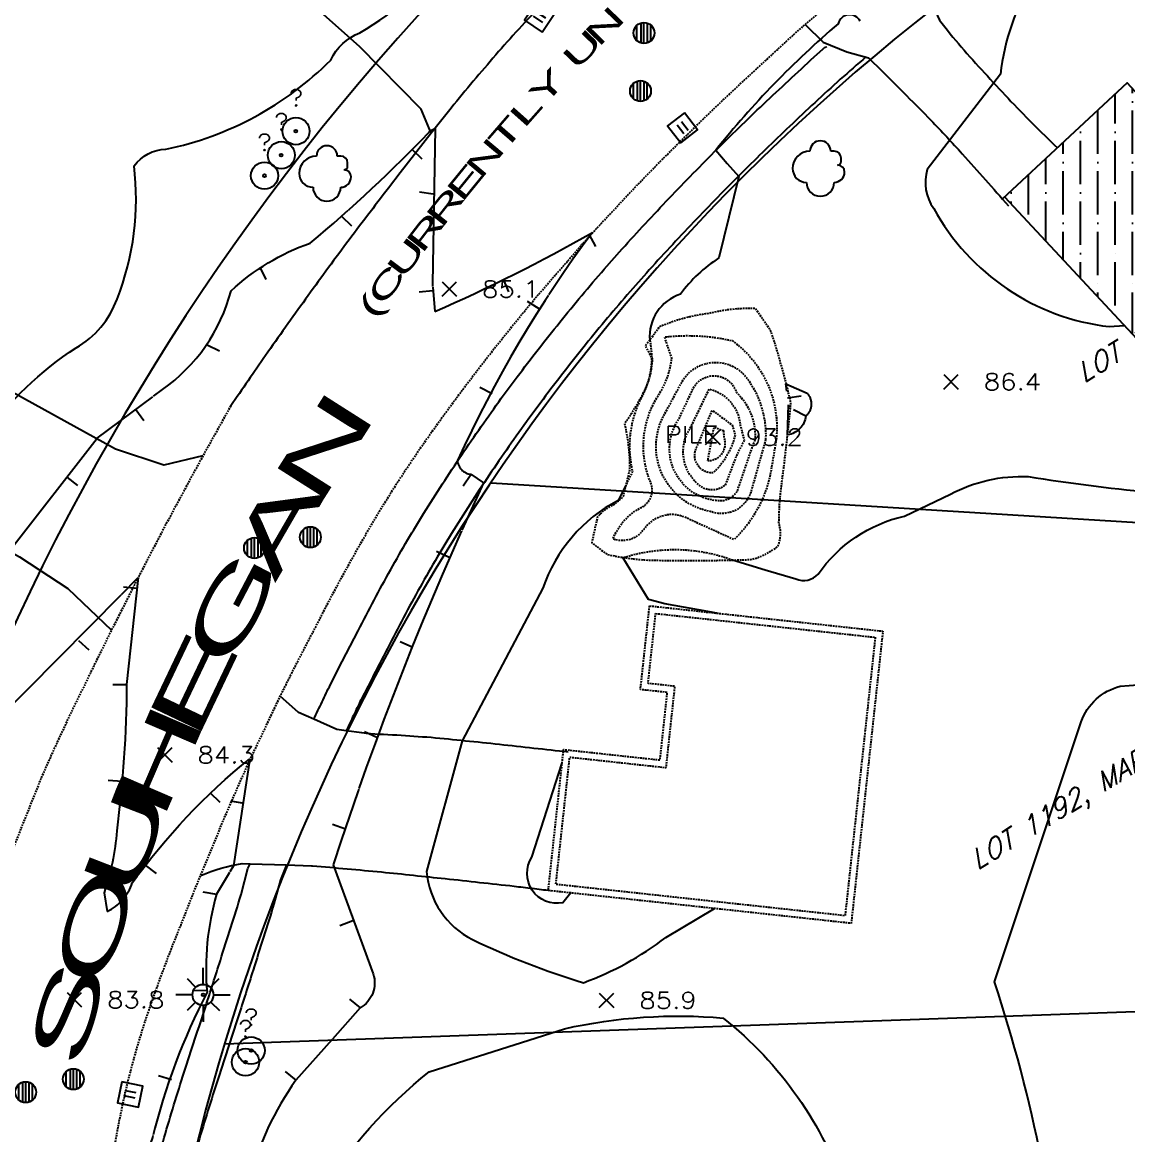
# Model space of a CAD drawing. Header units: feet. Extents: x 1023941 to 1026768, y 90264 to 94497.
# Drawn here: x 1024847.2 to 1025006.8, y 92429.1 to 92589.6 of the extents above; entities that cross this region are included whole.
import ezdxf
from ezdxf.enums import TextEntityAlignment as Align

# ---------------------------------------------------------------- set-up
doc = ezdxf.new("R2010")
doc.units = ezdxf.units.FT
doc.header["$MEASUREMENT"] = 0
for name, pattern in [('HIDDEN', [0.375, 0.25, -0.125]), ('LTP702', [40, 40, 0]), ('LTP706', [40, 40, 0]), ('LTP707', [40, 40, 0])]:
    doc.linetypes.add(name, pattern=pattern)
for name, color, linetype in [('BUILDING', 11, 'Continuous'), ('CB', 10, 'Continuous'), ('CF-DEP_INDX', 11, 'LTP702'), ('CF-DEP_INT', 9, 'LTP706'), ('CF-INDEX', 11, 'Continuous'), ('CF-INTERMED', 9, 'Continuous'), ('CF-OB_INTER', 9, 'HIDDEN'), ('CF-OBDEPINT', 9, 'LTP707'), ('CF-OBS_INDX', 11, 'HIDDEN'), ('DRIVE', 10, 'Continuous'), ('E1ABL', 4, 'Continuous'), ('E3BDL', 6, 'Continuous'), ('E6ABT-L', 4, 'Continuous'), ('E6BUH', 9, 'Continuous'), ('E7SNT', 3, 'Continuous'), ('FNDTION', 10, 'HIDDEN'), ('LTPOLE', 10, 'Continuous'), ('MH', 10, 'Continuous'), ('OBJECT', 10, 'Continuous'), ('OBS_PAVE', 10, 'HIDDEN'), ('PAVED_RD', 10, 'Continuous'), ('PILE', 9, 'HIDDEN'), ('SPOTELEV', 9, 'Continuous'), ('TEXT', 10, 'Continuous'), ('TREE', 9, 'Continuous'), ('WALK', 10, 'Continuous')]:
    doc.layers.add(name, color=color, linetype=linetype)
doc.styles.add('100BS', font='swiss.ttf', dxfattribs={"width": 2, "oblique": 22, "height": 3.6})
doc.styles.add('200BT', font='swiss.ttf', dxfattribs={"width": 2, "height": 6.8})
doc.styles.add('60', font='simplex.shx', dxfattribs={"width": 1.15, "height": 2.4})
doc.styles.add('80SL', font='simplex.shx', dxfattribs={"oblique": 22, "height": 2.8})

# ---------------------------------------------------------------- blocks, each defined once
blk = doc.blocks.new('STREE')
for p, q in [((0.25, 0.3125), (0.1875, 0.3125)), ((0.375, 0.125), (0.375, 0.1875))]:
    blk.add_line(p, q)
for centre, radius, start, end in [((0, 0.3125), 0.1875, 0, 180), ((-0.1875, 0), 0.3125, 90, 180), ((0.25, 0.1875), 0.125, 0, 90), ((-0.25, 0), 0.25, 180, 270), ((0.3125, 0.125), 0.0625, 270, 0), ((0.3125, -0.0625), 0.125, 0, 90), ((0.25, -0.0625), 0.1875, 270, 0), ((0, -0.25), 0.25, 180, 0)]:
    blk.add_arc(centre, radius, start, end)
blk = doc.blocks.new('MH')
for p, q in [((-0.316406, -0.339844), (-0.316406, 0.349609)), ((-0.146484, 0.458984), (-0.146484, -0.427734)), ((0, -0.458984), (0, 0.474609)), ((0.146484, 0.443359), (0.146484, -0.435547)), ((0.302734, -0.332031), (0.302734, 0.365234))]:
    blk.add_line(p, q)
blk.add_circle((0, 0.007813), 0.470703)
blk = doc.blocks.new('CB_A')
for p, q in [((-0.118, -0.248), (-0.118, 0.249)), ((0.124, -0.248), (0.124, 0.249))]:
    blk.add_line(p, q)
at = {"flags": 128}
blk.add_lwpolyline([(0.487, 0.484), (-0.481, 0.484), (-0.481, -0.484), (0.487, -0.484)], close=True, dxfattribs=at)
blk = doc.blocks.new('OBJECT')
for radius in [0.49, 0.0508]:
    blk.add_circle((0, 0), radius)
blk = doc.blocks.new('LTPOLE')
for p, q in [((0, 0.189453), (0, 0.488281)), ((-0.138672, 0.136719), (-0.28125, 0.287109)), ((0.130859, 0.140625), (0.289063, 0.294922)), ((-0.193359, 0), (-0.492188, 0)), ((0.185547, 0), (0.484375, 0)), ((-0.142578, -0.136719), (-0.289063, -0.279297)), ((0, -0.193359), (0, -0.486328)), ((0.138672, -0.132813), (0.292969, -0.279297))]:
    blk.add_line(p, q)
for centre, radius in [((-0.003906, 0), 0.189453), ((0, 0), 0.025391)]:
    blk.add_circle(centre, radius)
blk = doc.blocks.new('SPOT')
for p, q in [((-0.5, -0.5), (0.5, 0.5)), ((-0.5, 0.5), (0.5, -0.5))]:
    blk.add_line(p, q)
blk = doc.blocks.new('DEPRESS2')
blk.add_line((0.005859, -0.996094), (0.001953, -0.001953))
blk = doc.blocks.new('DEPRESS')
blk.add_line((0.005859, -0.996094), (0.001953, -0.001953))

msp = doc.modelspace()

# ---------------------------------------------------------------- hatches: boundary and pattern name
at = {"layer": 'E6BUH'}
h = msp.add_hatch(dxfattribs=at)
h.set_pattern_fill('ANSI36', color=256, scale=20, angle=45, style=0)
h.paths.add_polyline_path([(1024886.27, 92621.7), (1024893.47, 92614.95), (1024914.04, 92636.88), (1024886.7, 92662.52), (1024866.26, 92640.72), (1024868.1, 92638.99), (1024854.35, 92624.33), (1024872.64, 92607.18)])
h.paths.add_polyline_path([(1025015.4, 92536.15), (1025041.93, 92560.86), (1025018.73, 92585.78), (1025009.86829, 92577.52322), (1025006.75, 92580.87), (1024989.07539, 92564.42347)])
h.paths.add_polyline_path([(1025040.52, 92727.59), (1025060.69, 92740.21), (1025059.9, 92741.47), (1025064.81, 92744.54), (1025065.45, 92743.52), (1025079.82, 92752.5), (1025078.16, 92755.15), (1025079.64, 92756.08), (1025075.89, 92762.08), (1025074.1, 92760.96), (1025065.35, 92774.96), (1025026.21, 92750.48)])

# ---------------------------------------------------------------- linework, layer by layer
at = {"layer": 'BUILDING', "flags": 128}
msp.add_lwpolyline([(1025015.4, 92536.15), (1025041.93, 92560.86), (1025018.73, 92585.78), (1025010.38, 92578), (1025009.58, 92578.86), (1025009.07, 92578.38), (1025006.75, 92580.87), (1024988.76, 92564.13), (1024988.75, 92564.15), (1024989.06, 92564.44), (1025015.4, 92536.15)], close=True, dxfattribs=at)
at = {"layer": 'CF-DEP_INDX', "elevation": 85, "flags": 128}
msp.add_lwpolyline([(1024798.27, 92516.55), (1024824.9, 92508.56, 0.20996812), (1024837.91, 92509.91), (1024845.34, 92513.33), (1024858.03, 92529.59), (1024867.46, 92536.64, 0.177041147), (1024877.35, 92550.86, -0.102182518), (1024888.78, 92557.76, 0.027422493), (1024906.17, 92573.99), (1024906.81, 92574.31), (1024906.43, 92551.87), (1024906.77, 92547.87, 0.025931205), (1024929.54, 92559.3, 0.052809117), (1024910.05, 92526.4, 0.362843281), (1024911.99, 92524.39), (1024913.8, 92523.18, 0.031153755), (1024892.11, 92468.03), (1024897.89, 92452.29, -0.352238977), (1024895.99, 92447.39), (1024886.71, 92436.95, 0.090995615), (1024879.98, 92422.53, -0.097976632), (1024874.6, 92415.98, 0.212000878), (1024871.97, 92407.83, -0.101643221), (1024871.09, 92399.01, 0.033652977), (1024866.63, 92367.94), (1024864.16, 92358.06, 0.10671491), (1024865.5, 92349.69, -0.128329661), (1024867.38, 92338.2), (1024867.4, 92333.67, 0.073708635), (1024865.24, 92321.78), (1024860.48, 92321.07), (1024860.46, 92313.12), (1024861.35, 92311.88), (1024866.26, 92312.4, -0.229060254), (1024867.44, 92304.29), (1024866.57, 92297.64, 0.121422134), (1024867.74, 92288.9, -0.445679349), (1024870.19, 92288.16), (1024870.19, 92288.16), (1024865.37, 92286.92, 0.225834834), (1024863.85, 92277.93), (1024864.82, 92269.75), (1024861.3, 92273.11, -0.175789817), (1024856.79, 92277.94, 0.170732533), (1024849.77, 92280.83, -0.082012412), (1024841.63, 92268.33, 0.064519716), (1024843.62, 92254.5), (1024845.43, 92240.8, -0.056189817), (1024833.81, 92269.01, 0.037203781), (1024826.62, 92288.64)], format="xyb", dxfattribs=at)
at = {"layer": 'CF-DEP_INT', "elevation": 86, "flags": 128}
msp.add_lwpolyline([(1024957.48, 92537.43), (1024960.53, 92536.09, -0.420137701), (1024960.36, 92532.82, -0.340387697), (1024957.71, 92530.09)], format="xyb", dxfattribs=at)
at = {"layer": 'CF-DEP_INT', "elevation": 84, "flags": 128}
msp.add_lwpolyline([(1024862.28, 92494.08, -0.030483536), (1024860.84, 92472.94, -0.066872259), (1024859.01, 92463.99), (1024859.46, 92461.32, 0.208616315), (1024863.08, 92465.42, -0.066876693), (1024880.06, 92483.34), (1024877.69, 92467.91), (1024875.26, 92463.79, 0.092743756), (1024873.9, 92449.65, 0.058822581), (1024866, 92428.68, 0.08875883), (1024860.04, 92392.93, -0.064718601), (1024855.72, 92374.7), (1024853.83, 92364.56, 0.220489062), (1024848.68, 92370.22), (1024843.23, 92374.8, 0.129561346), (1024832.59, 92366.93, 0.167277438), (1024825.11, 92355.36, -1.050255649), (1024825.24, 92353.43), (1024825.24, 92353.43, -0.471863862), (1024823.14, 92358.17), (1024824.19, 92363.85), (1024821.2, 92377.12, 0.04105865), (1024819.98, 92399.85, 0.222821945), (1024821.37, 92415.39), (1024830.21, 92431.54, 0.072703972), (1024830.85, 92449.93), (1024836.86, 92472.14), (1024838.4, 92473.17, 0.089167062), (1024838.69, 92483.99), (1024863.93, 92509.48), (1024862.28, 92494.08)], format="xyb", close=True, dxfattribs=at)
at = {"layer": 'CF-INDEX', "elevation": 85, "flags": 128}
msp.add_lwpolyline([(1024964.8, 92338.21), (1024964.15, 92337.79, -0.342091856), (1024970.8, 92345.5, 0.109660921), (1024978.88574, 92357.05649, 0.015090314), (1024997.9, 92399.19, 0.062585017), (1024987.58, 92451.14), (1025000.1, 92488.66, -0.252365064), (1025005.75, 92493.81, -0.05869376), (1025026.21, 92493.38)], format="xyb", dxfattribs=at)
at = {"layer": 'CF-INTERMED', "flags": 128}
for points, elevation in [([(1025008.64676, 92602.15097), (1025003, 92606.64, 0.213325998), (1024988.46, 92582.14), (1024977.88, 92568.38, 0.23434717), (1024978.81, 92562.76, 0.242085611), (1025004.17, 92545.7), (1025006.34, 92545.87)], 87), ([(1024841.71, 92530.02, -0.090474416), (1024854.97, 92542.64, 0.179439976), (1024860.9, 92549.69, 0.125006246), (1024863.35, 92568.91, -0.226222361), (1024867.95, 92571.32, 0.1477914), (1024891.75018, 92584.18111, -0.194630171), (1024895.97, 92588.09, 0.053384361), (1024910.24843, 92599.17964, -0.040390807)], 86), ([(1024968.18, 92589.78, 0.705292437), (1024965.04, 92589.42, 0.048425773), (1024947.35, 92571.16), (1024949, 92569.26), (1024950.66, 92567.36), (1024947.8, 92555.62, 0.092141464), (1024942.25332, 92550.37609, 0.348240076), (1024937.81, 92543.75)], 86), ([(1024949.74, 92512.05), (1024954.49, 92510.59), (1024958.90579, 92509.28505, 0.316360546), (1024962.12741, 92509.98509, -0.187348667), (1024974.59, 92518.36), (1024981.23, 92521.52, -0.13546213), (1024992.45, 92524.06, 0.030369919), (1025027.49038, 92520.65135, 0.213912731), (1025035.81533, 92524.114), (1025049.24526, 92538.40067), (1025053.75, 92544.66), (1025054.71, 92547.43, 0.072052635), (1025071.76356, 92559.60685, -0.076424295), (1025080.95, 92565.52), (1025111.6, 92563.98, 0.085539661), (1025135.51, 92573.89, -0.058973038), (1025177.7, 92588.8, -0.536128856), (1025178.5709, 92586.87321, 0.149411118), (1025177.57, 92582.01), (1025178.62, 92581.38)], 86), ([(1024934.36, 92522.83), (1024933.26, 92520.63, 0.192139967), (1024922.36, 92507.94), (1024910.71, 92485.95), (1024905.56, 92467.06, 0.255037195), (1024912.2, 92457.24, 0.036591479), (1024928.23, 92451.02, 0.075637508), (1024940.15116, 92457.55708), (1024947.14, 92461.73)], 86), ([(1024926.4, 92463.98), (1024925.27, 92462.57, -0.665956241), (1024920.8, 92469.16), (1024925.15, 92482.76)], 87)]:
    msp.add_lwpolyline(points, format="xyb", dxfattribs=dict(at, elevation=elevation))
at = {"layer": 'CF-INTERMED', "elevation": 86, "flags": 128}
msp.add_lwpolyline([(1024947.73, 92504.33), (1024946.19, 92504.59), (1024940.00037, 92505.70198), (1024937.63, 92506.35), (1024933.93, 92512.4), (1024934.42, 92512.5)], dxfattribs=at)
msp.add_lwpolyline([(1024966.83, 92412.55), (1024966.41, 92408.95, -0.166587482), (1024964.17, 92393.27, -0.051539356), (1024956.39, 92375.9, -0.266765956), (1024948.13528, 92370.94781, 0.201620413), (1024940.86, 92367.22, -0.099222506), (1024920.6, 92352.9, 0.04064823), (1024904.08315, 92348.16066, 0.188639004), (1024901.00659, 92345.33521, -0.706603516), (1024897.18797, 92345.77342, 0.07760732), (1024879.81849, 92365.22242, -0.27322705), (1024877.5973, 92368.68188, 0.032905446), (1024880.69, 92409.33, 0.197208827), (1024890.27, 92420.54, -0.086163156), (1024905.97, 92438.17), (1024925.51, 92444.38, -0.077472026), (1024948.43, 92445.92, -0.145095523), (1024966.21, 92420.59, -0.124051045), (1024966.83, 92412.55)], format="xyb", close=True, dxfattribs=at)
at = {"layer": 'CF-OB_INTER', "flags": 128}
for points, elevation in [([(1024956.08, 92529.44), (1024955.29, 92524.75, -0.156757708), (1024949.98, 92514.97), (1024943.40314, 92517.94445, 0.385317981), (1024936.97, 92516.48, -0.342265783), (1024932.51, 92515.05, -0.179955058), (1024936.43, 92519.52, 0.452691235), (1024937.78, 92523.58, -0.237918295), (1024939.09453, 92535.85002, 0.118004157), (1024940.99, 92541.17), (1024939.95, 92544.21, -0.084809951), (1024949.75, 92543.68, -0.26866402), (1024956.08, 92529.44)], 87), ([(1024954.54, 92529.39), (1024952.45502, 92521.96852, -0.445017302), (1024946.53979, 92519.04577, -0.519416913), (1024940.01287, 92533.18786), (1024942.2732, 92537.3913, -0.556688095), (1024951.77, 92538.37, -0.174532383), (1024954.54, 92529.39)], 88), ([(1024952.99, 92529.34), (1024952.54671, 92528.2251), (1024950.38, 92521.87, -0.310863427), (1024947.36314, 92520.60197, -0.567551948), (1024941.99, 92532.31), (1024943.89, 92536.35, -0.729304844), (1024950.32, 92536.19, -0.229858193), (1024952.99, 92529.34)], 89), ([(1024949.72, 92531.49), (1024950.14, 92530.09, -0.150573826), (1024946.96, 92524.59, -0.602652677), (1024944.68341, 92528.48112), (1024946.85, 92533.62), (1024949.72, 92531.49)], 91), ([(1024948.45, 92530.7), (1024948.54, 92529.55, -0.513836075), (1024946.19, 92526.32), (1024947.11, 92531.22), (1024948.45, 92530.7)], 92)]:
    msp.add_lwpolyline(points, format="xyb", close=True, dxfattribs=dict(at, elevation=elevation))
at = {"layer": 'CF-OB_INTER', "elevation": 86, "flags": 128}
for points in [[(1024937.81, 92543.75, -0.176743272), (1024936.65838, 92535.57745, 0.182346564), (1024935.33, 92524.76), (1024934.36, 92522.83)], [(1024934.42, 92512.5, -0.16308418), (1024949.74, 92512.05)]]:
    msp.add_lwpolyline(points, format="xyb", dxfattribs=at)
at = {"layer": 'CF-OBDEPINT', "elevation": 86, "flags": 128}
for points in [[(1024957.59, 92536.39), (1024957.48, 92537.43)], [(1024957.71, 92530.09), (1024957.83, 92534.4)]]:
    msp.add_lwpolyline(points, dxfattribs=at)
at = {"layer": 'CF-OBS_INDX', "elevation": 90, "flags": 128}
msp.add_lwpolyline([(1024951.45, 92529.28), (1024950.31839, 92527.07956), (1024948.72, 92522.85, -0.349891184), (1024945.13553, 92522.67137, -0.406011818), (1024943.8, 92531.3), (1024946.4, 92536.7, -0.325243996), (1024950.88613, 92531.45199), (1024951.45, 92529.28)], format="xyb", close=True, dxfattribs=at)
at = {"layer": 'DRIVE', "flags": 128}
for points in [[(1024906.26, 92573.61), (1024904.8, 92577.07), (1024895.88, 92586.14), (1024879.94, 92600.39), (1024872.7, 92607.24)], [(1024963.26, 92586.13), (1024963.34, 92585.99)], [(1024873.3, 92527.05), (1024867.65, 92525.73), (1024860.67, 92528), (1024843, 92537.74), (1024831.2, 92544.24)], [(1024816.84, 92529.26), (1024832.32, 92520.54), (1024846.8, 92512.46), (1024853.8, 92507.9), (1024860.09, 92501.88)]]:
    msp.add_lwpolyline(points, dxfattribs=at)
for points in [[(1024975.16, 92601.07), (1024976.49, 92597.15), (1024976.81, 92596.19), (1024978.49, 92592.45), (1024979.63, 92589.93, 0.02191), (1024986.14, 92582.35, 0.012914), (1024993.04, 92575.05, 0.003476), (1024996.69, 92571.51)], [(1024960.26, 92589.32), (1024962.87, 92586.74), (1024966.28, 92585.36), (1024969.42, 92584.51), (1024971.36, 92582.59, -0.001496), (1024974.89, 92579.04, -0.005271), (1024978.42, 92575.5, -0.005325), (1024982.94, 92570.63, -0.003233), (1024989.59, 92563.16)], [(1024926.04, 92484.3, 0.000952), (1024921.07, 92484.84, 0.000952), (1024916.1, 92485.39, 0.003068), (1024906.27, 92486.39, 0.004226), (1024901.27, 92486.73, -0.014331), (1024896.26, 92487.07), (1024893.98, 92487.38), (1024892.65, 92487.57), (1024889.31, 92489.05), (1024887.08, 92490.03), (1024884.46, 92492.36)], [(1024872.97, 92466.5, -0.0654), (1024878.98, 92468.21), (1024880.09, 92468.18), (1024885.37, 92468.02), (1024888.97, 92467.91), (1024889.13, 92467.9, -0.003858), (1024894.11, 92467.46, -0.001918), (1024899.09, 92467.01, -0.001773), (1024903.69, 92466.53, -0.000694), (1024908.28, 92466.05, -0.000752), (1024913.25, 92465.51, -0.001516), (1024918.22, 92464.96, -0.000804), (1024920.85, 92464.65, -0.000804), (1024923.48, 92464.33)]]:
    msp.add_lwpolyline(points, format="xyb", dxfattribs=at)
at = {"layer": 'E1ABL'}
for p, q in [((1025075.4755, 92513.25388), (1024914.90025, 92523.13727)), ((1025066.46745, 92448.8811), (1024876.41564, 92442.17753))]:
    msp.add_line(p, q, dxfattribs=at)
at = {"layer": 'E3BDL'}
for radius in [350, 300]:
    msp.add_arc((1025163.53059, 92355.25947), radius, 121.4878945, 209.9784501, dxfattribs=at)
at = {"layer": 'FNDTION', "flags": 128}
for points in [[(1024937.78, 92505.41), (1024971.47, 92501.76), (1024966.9, 92459.59), (1024923.16, 92464.33), (1024925.37, 92484.68), (1024939.3, 92483.17), (1024940.35, 92492.91), (1024936.47, 92493.33), (1024937.78, 92505.41)], [(1024938.66637, 92504.30812), (1024970.36808, 92500.87353), (1024966.01356, 92460.69192), (1024924.26214, 92465.21642), (1024926.25621, 92483.57808), (1024940.18699, 92482.06799), (1024941.45137, 92493.79662), (1024937.572, 92494.21655)]]:
    msp.add_lwpolyline(points, close=True, dxfattribs=at)
at = {"layer": 'OBS_PAVE', "flags": 128}
for points in [[(1024921.16, 92152.42, -0.002767), (1024915.94, 92160.95, -0.002768), (1024913.42, 92165.27, -0.00277), (1024910.91, 92169.59, -0.001465), (1024909.62, 92171.9, -0.000976), (1024908.32, 92174.21, -0.001844), (1024905.93, 92178.6, -0.001253), (1024903.54, 92182.99, -0.001254), (1024901.19, 92187.41, -0.001154), (1024898.84, 92191.82), (1024894.66, 92199.85), (1024894.22, 92200.69, -0.001564), (1024892.35, 92204.36, -0.00038), (1024890.47, 92208.02, -0.000462), (1024888.21, 92212.48, -0.001931), (1024885.94, 92216.94), (1024883.37, 92222.17), (1024881.52, 92225.92, -0.005121), (1024879.44, 92230.47, -0.005071), (1024877.37, 92235.01), (1024877.09, 92235.65, -0.003827), (1024875.19, 92240.27, -0.003879), (1024873.29, 92244.9, -0.0081), (1024869.77, 92254.27, -0.009515), (1024866.57, 92263.74, -0.011122), (1024863.76, 92273.43, -0.011688), (1024861.41, 92283.16), (1024861.05, 92284.89), (1024860.22, 92288.82, -0.002665), (1024859.26, 92293.73, -0.002801), (1024858.3, 92298.64, -0.008123), (1024856.6, 92308.51), (1024856.18, 92311.61), (1024855.28, 92318.42), (1024855.03, 92320.9, -0.004355), (1024854.64, 92325.89, -0.003638), (1024854.25, 92330.87, -0.007323), (1024853.75, 92340.87, -0.007416), (1024853.55, 92350.88, -0.007244), (1024853.62, 92359.57, -0.011254), (1024854.06, 92369.55), (1024854.27, 92372.25), (1024854.84, 92379.53, -0.003278), (1024855.35, 92384.51, -0.001404), (1024855.86, 92389.49, -0.000981), (1024856.24, 92392.97, 0.000372), (1024856.63, 92396.44), (1024856.73, 92397.29), (1024857.72, 92406.4, -0.003177), (1024858.9, 92416.36, -0.009154), (1024860.35, 92426.26, -0.014833), (1024862.22, 92435.7, -0.018608), (1024864.91, 92445.3, -0.011225), (1024868.29, 92454.74, -0.004133), (1024870.13, 92459.4, -0.000938), (1024871.98, 92464.07), (1024872.49, 92465.35), (1024872.97, 92466.5), (1024876.31, 92474.59, -0.006789), (1024880.36, 92483.74), (1024884.46, 92492.36), (1024884.66, 92492.78, -0.004644), (1024885.59, 92494.63, -0.000909), (1024886.52, 92496.49, -0.002193), (1024888.82, 92500.93, -0.00296), (1024891.12, 92505.38, -0.007522), (1024895.93, 92514.17, -0.011846), (1024901.09, 92522.74, -0.006321), (1024903.82, 92526.88, -0.010097), (1024909.62, 92535.02, -0.008549), (1024915.71, 92542.97, -0.007899), (1024922.07, 92550.71, -0.003795), (1024925.36, 92554.48, -0.003597), (1024928.65, 92558.25), (1024929.15, 92558.8, -0.004276), (1024932.56, 92562.45, -0.003805), (1024935.97, 92566.1, -0.006773), (1024943.02, 92573.2, -0.005244), (1024950.25, 92580.14, -0.002298), (1024953.92, 92583.53, -0.001735), (1024957.6, 92586.93), (1024959.88, 92589), (1024960.26, 92589.32), (1024963.9, 92592.36, -0.006968), (1024967.55, 92595.41, -0.00696), (1024971.36, 92598.24), (1024975.16, 92601.07), (1024975.58, 92601.39), (1024978.66, 92603.58, -0.002159), (1024982.76, 92606.44, -0.001932), (1024986.86, 92609.3, -0.001933), (1024991.01, 92612.09, -0.001243), (1024995.15, 92614.89, -0.001243), (1024999.33, 92617.64, -0.000611), (1025003.5, 92620.4, -0.000475), (1025006.76, 92622.53, -0.000717), (1025010.01, 92624.65, -0.000922), (1025014.21, 92627.36, -0.001215), (1025018.42, 92630.07, -0.001216), (1025022.65, 92632.74, -0.000818), (1025026.88, 92635.4, -0.000818), (1025031.12, 92638.04, -0.000519), (1025035.37, 92640.68), (1025037.77, 92642.17, -0.001484), (1025042.05, 92644.77, -0.00088), (1025046.32, 92647.36, -0.00088), (1025050.61, 92649.93, 0.000507), (1025054.91, 92652.49, 0.000507), (1025059.19, 92655.07, 0.001482), (1025063.47, 92657.66), (1025064.4, 92658.23, 0.001758), (1025068.64, 92660.87, 0.000727), (1025072.89, 92663.52, 0.000727), (1025077.12, 92666.18, -0.000768), (1025081.34, 92668.85, -0.000768), (1025085.59, 92671.5, -0.002013), (1025089.83, 92674.14, -0.00099), (1025091.94, 92675.41, -0.000121), (1025094.04, 92676.69, -0.000246), (1025098.32, 92679.27, -0.001099), (1025102.61, 92681.86, -0.003495), (1025111.22, 92686.96, -0.010392), (1025119.99, 92691.76), (1025122.64, 92693.09, -0.012624), (1025131.73, 92697.23, -0.006792), (1025141.01, 92700.97, -0.002472), (1025145.69, 92702.75, -0.000347), (1025150.37, 92704.53), (1025152.07, 92705.17, -0.000318), (1025156.75, 92706.94, -0.002731), (1025161.44, 92708.7, -0.007483), (1025170.88, 92712.03, -0.012243), (1025179.24, 92714.56, -0.018256), (1025189, 92716.84, -0.02054), (1025198.9, 92718.36), (1025201.37, 92718.6, -0.03472), (1025206.36, 92718.22, 0.000473), (1025211.34, 92717.85), (1025211.7, 92717.82), (1025214.58, 92717.61, 0.011412), (1025224.51, 92718.12, 0.003251), (1025229.49, 92718.51, -0.002102), (1025234.48, 92718.9), (1025236.76, 92719.06, -0.005674), (1025240.99, 92719.22, 0.044222), (1025245.21, 92719.39), (1025246.52, 92719.71), (1025250.39, 92720.67), (1025251.65, 92722.39), (1025250.17, 92724.11)], [(1024877.31, 92534.26), (1024873.3, 92527.05), (1024872.45, 92525.52, 0.002952), (1024870.08, 92521.12, 0.001727), (1024867.71, 92516.72, 0.001727), (1024865.4, 92512.28, 0.002074), (1024863.09, 92507.84), (1024860.09, 92501.88), (1024858.6, 92498.91), (1024858.36, 92498.43, 0.001387), (1024856.17, 92493.93, 0.003179), (1024853.98, 92489.43, 0.008516), (1024849.83, 92480.32), (1024846.65, 92472.37), (1024846.16, 92471.13, 0.012924), (1024842.94, 92461.67, 0.008356), (1024840.06, 92452.08), (1024838.08, 92444.76), (1024837.44, 92442.41, 0.002654), (1024836.8, 92439.87, 0.000412), (1024836.15, 92437.32, 0.000785), (1024834.94, 92432.46, 0.001307), (1024833.73, 92427.6, 0.003673), (1024831.41, 92417.85, 0.007535), (1024829.33, 92408.06, 0.010934), (1024827.64, 92398.21), (1024827.25, 92395.36, 0.012811), (1024826.19, 92385.43), (1024825.83, 92379.91), (1024825.54, 92375.44, 0.008053), (1024825.23, 92365.42, 0.003106), (1024825.19, 92360.41, 0.002564), (1024825.16, 92355.41), (1024825.17, 92354.06), (1024825.17, 92353.13, 0.003705), (1024825.28, 92348.14, 0.003664), (1024825.38, 92343.14, 0.007478), (1024825.88, 92333.13, 0.007789), (1024826.69, 92323.15, 0.007698), (1024827.8, 92313.39), (1024829.06, 92304.51), (1024829.21, 92303.49, 0.005972), (1024830.04, 92298.56, 0.003413), (1024830.88, 92293.62, 0.00812), (1024832.82, 92283.79), (1024833.75, 92279.69), (1024835.04, 92274.04), (1024835.78, 92271.03, 0.010285), (1024838.46, 92261.4, 0.008119), (1024841.52, 92251.87, 0.005238), (1024844.84, 92242.42, 0.001716), (1024846.25, 92238.6, 0.000622), (1024847.66, 92234.77, 0.000764), (1024849.42, 92230.09, 0.001405), (1024851.18, 92225.4, 0.003815), (1024854.8, 92216.06, 0.007167), (1024858.64, 92206.82, 0.010154), (1024862.81, 92197.74), (1024864.21, 92194.9, 0.012234), (1024868.98, 92186.14, 0.006826), (1024874.13, 92177.57, 0.002503), (1024876.79, 92173.32, -0.000355), (1024879.46, 92169.08, -0.000355), (1024882.11, 92164.84, -0.002806), (1024884.76, 92160.59, -0.00162), (1024886.25, 92158.11, -0.001143), (1024887.74, 92155.63, -0.001977), (1024890.26, 92151.31, -0.000491), (1024892.78, 92146.99, -0.000491), (1024895.28, 92142.66, -0.000289), (1024897.78, 92138.33, -0.000289), (1024900.27, 92134), (1024902.76, 92129.66), (1024905.25, 92125.33, 0.000116), (1024907.74, 92120.99, 0.000116), (1024910.24, 92116.66, 0.000317), (1024912.73, 92112.32, 0.000317), (1024915.23, 92107.99, 0.000468), (1024917.74, 92103.67), (1024918.45, 92102.43, 0.000279), (1024920.97, 92098.12, 0.000203), (1024923.49, 92093.8, 0.000203), (1024926.02, 92089.48, 0.000133), (1024928.54, 92085.17, 0.000133), (1024931.07, 92080.85), (1024933.6, 92076.54), (1024936.13, 92072.23), (1024938.67, 92067.92), (1024941.2, 92063.61), (1024943.73, 92059.3), (1024946.26, 92054.98, -0.000137), (1024948.79, 92050.67), (1024950.02, 92048.57, -0.000125), (1024951.24, 92046.48, -0.000257), (1024953.76, 92042.16, -0.0003), (1024956.28, 92037.84, -0.0003), (1024958.79, 92033.51, -0.000303), (1024961.3, 92029.19), (1024961.81, 92028.3)]]:
    msp.add_lwpolyline(points, format="xyb", dxfattribs=at)
at = {"layer": 'PAVED_RD', "flags": 128}
msp.add_lwpolyline([(1024921.03, 92590.93, 0.014069), (1024914.36, 92583.5, 0.009929), (1024907.98, 92575.79), (1024906.26, 92573.61), (1024901.79, 92567.92), (1024900.07, 92565.7, 0.001711), (1024897.05, 92561.72, 0.001963), (1024894.03, 92557.74, 0.003922), (1024888.11, 92549.67, 0.00392), (1024882.31, 92541.52, 0.001728), (1024879.81, 92537.89, 0.001728), (1024877.31, 92534.26)], format="xyb", dxfattribs=at)
at = {"layer": 'PILE', "flags": 128}
msp.add_lwpolyline([(1024934.18, 92531.71, -0.055874), (1024934.91, 92525.05), (1024933.95, 92521.17, -0.0898), (1024932.1, 92519.71, 0.096096), (1024930.26, 92518.24), (1024929.44, 92514.52), (1024931.61, 92512.85, 0.052669), (1024938.55, 92511.99, 0.008135), (1024945.3, 92511.97, 0.009514), (1024952.34, 92512.09, 0.122834), (1024956.34, 92514.06, 0.168535), (1024956.47, 92517.35, -0.009282), (1024956.6, 92520.63, -0.011164), (1024957.07, 92524.55, 0.002284), (1024957.54, 92528.47, 0.006935), (1024958.19, 92534.67, 0.021882), (1024956.71, 92540.44, 0.018264), (1024955.28, 92545.1), (1024953.08, 92548.31, 0.06998), (1024946.34, 92547.6, 0.071292), (1024939.22, 92545.67), (1024937.17, 92542.88), (1024938.17, 92541.13, -0.122254), (1024936.65, 92535.72, -0.031649), (1024934.18, 92531.71)], format="xyb", close=True, dxfattribs=at)
at = {"layer": 'WALK', "flags": 128}
for points in [[(1024889.31, 92489.05, -0.00487), (1024890.5, 92491.55, -0.00487), (1024891.7, 92494.04), (1024893.41, 92497.36), (1024895.71, 92501.8, -0.003947), (1024898.01, 92506.25, -0.009881), (1024902.88, 92514.97, -0.004935), (1024905.2, 92518.77, -0.009292), (1024910.64, 92527.17, -0.009035), (1024916.38, 92535.36), (1024918.66, 92538.44, -0.009177), (1024924.82, 92546.33, -0.008913), (1024931.24, 92554), (1024933.82, 92556.92, -0.00745), (1024940.63, 92564.24, -0.006478), (1024947.62, 92571.4, -0.00599), (1024954.68, 92578.24, -0.002761), (1024958.34, 92581.64, -0.006659), (1024962.01, 92585.04), (1024963.26, 92586.13)], [(1024969.02, 92584.62, 0.002562), (1024965.33, 92581.4, 0.007297), (1024958, 92574.59, 0.00592), (1024951.12, 92567.92, 0.006595), (1024944.13, 92560.76, 0.007615), (1024937.32, 92553.43), (1024934.97, 92550.76, 0.009062), (1024928.55, 92543.1, 0.009362), (1024922.4, 92535.21), (1024920.37, 92532.46, 0.009194), (1024914.63, 92524.26, 0.009498), (1024909.2, 92515.86), (1024907.12, 92512.45, 0.009912), (1024902.25, 92503.72, 0.003921), (1024899.95, 92499.27, -0.00016), (1024897.66, 92494.83), (1024896.1, 92491.82, 0.00487), (1024895.04, 92489.6, 0.00487), (1024893.98, 92487.38)], [(1024860.54, 92395.84), (1024860.58, 92396.14), (1024860.83, 92397.86, -0.008097), (1024861.72, 92402.78, -0.007883), (1024862.62, 92407.7), (1024862.96, 92409.25, -0.002113), (1024864.08, 92414.13, -0.003353), (1024865.2, 92419, -0.008428), (1024867.7, 92428.69, -0.006399), (1024870.59, 92438.1, -0.002276), (1024872.14, 92442.86, 0.001079), (1024873.7, 92447.61, 0.00075), (1024874.75, 92450.92, 0.000369), (1024875.81, 92454.23, 0.000531), (1024877.31, 92459, 0.007922), (1024878.81, 92463.77), (1024879.8, 92467.5), (1024880.09, 92468.18)], [(1024885.37, 92468.02), (1024884.47, 92465.86), (1024883.54, 92462.39, -0.008087), (1024882.04, 92457.62, -0.000501), (1024880.54, 92452.85, -0.000354), (1024879.47, 92449.49, -0.000767), (1024878.39, 92446.12, -0.001086), (1024876.84, 92441.37, 0.002308), (1024875.29, 92436.61, 0.006372), (1024872.45, 92427.36, 0.008504), (1024869.95, 92417.68, 0.003379), (1024868.83, 92412.8, 0.002095), (1024867.71, 92407.93), (1024867.44, 92406.69, 0.008273), (1024866.55, 92401.77, 0.008364), (1024865.66, 92396.85), (1024865.47, 92395.5)]]:
    msp.add_lwpolyline(points, format="xyb", dxfattribs=at)

# ---------------------------------------------------------------- block references
at = {"layer": 'CB', "yscale": 3.19999999999709, "zscale": 3.2}
for p, xscale, rotation in [((1024921.87, 92590.38), 3.199999999980802, 235.9995150004191), ((1024942.55, 92574.38), 3.199999999980451, 37.74796900035543), ((1024862.79, 92434.89), 3.199999999989399, 78.05854600090807)]:
    msp.add_blockref('CB_A', p, dxfattribs=dict(at, xscale=xscale, rotation=rotation))
at = {"layer": 'CF-DEP_INDX', "yscale": 2, "zscale": 2}
for p, xscale, rotation in [((1024903.51, 92571.26, 85), 2.000000000036922, 45.82857799881282), ((1024906.54, 92564.89, 85), 1.999999999996067, 262.3700700008787), ((1024893.36, 92561.61, 85), 2.000000000015886, 44.95291099965792), ((1024929.06, 92559.04, 85), 2.00000000002395, 28.07744499962416), ((1024881.57, 92554.29, 85), 2.000000000022159, 25.77426299952225), ((1024916.68, 92552.54, 85), 1.99999999995418, 23.20549100074773), ((1024906.51, 92550.9, 85), 1.99999999999757, 274.850729999658), ((1024921.78, 92548.32, 85), 1.999999999996482, 236.7912630000218), ((1024873.9, 92543.05, 85), 2.000000000018603, 62.51994399881576), ((1024915.05, 92536.06, 85), 2.000000000001612, 242.3511599995324), ((1024863.58, 92533.71, 85), 2.000000000030768, 36.30469699918736), ((1024853.66, 92524, 85), 2.000000000034192, 52.2968159990463), ((1024911.99, 92524.39, 85), 1.999999999978815, 326.156647999619), ((1024908.84, 92512.45, 85), 2.000000000009563, 244.3360979990306), ((1024903.61, 92499.47, 85), 1.99999999999101, 246.219804000649), ((1024898.42, 92486.48, 85), 1.999999999992328, 245.6696310005745), ((1024893.89, 92473.25, 85), 1.999999999994329, 250.1274360009763), ((1024894.93, 92460.03, 85), 2.00000000001037, 291.5943890012556), ((1024896.01, 92447.41, 85), 1.999999999992401, 230.7220270003717), ((1024886.71, 92436.95, 85), 1.999999999967682, 230.9754130011597)]:
    msp.add_blockref('DEPRESS', p, dxfattribs=dict(at, xscale=xscale, rotation=rotation))
at = {"layer": 'CF-DEP_INT', "yscale": 2, "zscale": 2}
for p, xscale, rotation in [((1024960.36, 92532.82, 86), 1.999999999984703, 242.6457810005908), ((1024863.79, 92507.98, 84), 2.000000000000764, 264.9388009989473), ((1024855.38, 92500.36, 84), 1.999999999966025, 47.25484900114086), ((1024862.28, 92494.08, 84), 2.000000000007083, 270.1346179997379), ((1024861.62, 92480.1, 84), 1.99999999999747, 265.4215359992543), ((1024874.35, 92478.41, 84), 2.000000000002068, 45.24286699984729), ((1024879.22, 92476.95, 84), 1.999999999985987, 259.787831001388), ((1024865.01, 92467.99, 84), 2.000000000000558, 53.14889399999202), ((1024859.69, 92466.26, 84), 2.000000000001698, 253.4951640005306), ((1024875.26, 92463.79, 84), 2.000000000006019, 259.4064729994415), ((1024873.89, 92449.96, 84), 1.999999999997986, 271.9122569983918), ((1024868.76, 92437.04, 84), 2.000000000013116, 251.8918119994267)]:
    msp.add_blockref('DEPRESS2', p, dxfattribs=dict(at, xscale=xscale, rotation=rotation))
at = {"layer": 'CF-OBDEPINT', "xscale": 1.999999999999571, "yscale": 2, "zscale": 2, "rotation": 96.82311500060128}
msp.add_blockref('DEPRESS2', (1024957.71, 92535.4, 86), dxfattribs=at)
at = {"layer": 'LTPOLE', "xscale": 8, "yscale": 8, "zscale": 8}
msp.add_blockref('LTPOLE', (1024873.33, 92449.27), dxfattribs=at)
at = {"layer": 'MH', "xscale": 3.199999999953434, "yscale": 3.19999999999709, "zscale": 3.2}
for p in [(1024936.98, 92588.06), (1024936.47, 92579.68), (1024888.81, 92515.3), (1024880.73, 92513.73), (1024854.58, 92437.08), (1024847.7, 92435.2)]:
    msp.add_blockref('MH', p, dxfattribs=at)
at = {"layer": 'OBJECT', "xscale": 4, "yscale": 4, "zscale": 4}
for p in [(1024886.73, 92573.92), (1024884.61, 92570.44), (1024882.19, 92567.49), (1024880.25, 92441.23), (1024879.44, 92439.55)]:
    msp.add_blockref('OBJECT', p, dxfattribs=at)
at = {"layer": 'SPOTELEV', "xscale": 2.099999999976717, "yscale": 2.100000000005821, "zscale": 2.1}
for p in [(1024908.87, 92551.13), (1024981.32, 92537.75), (1024946.92, 92529.74), (1024867.79, 92483.9), (1024854.73, 92448.57), (1024931.58, 92448.48)]:
    msp.add_blockref('SPOT', p, dxfattribs=at)
at = {"layer": 'TREE', "xscale": 8, "yscale": 8, "zscale": 8}
for p in [(1024962.44, 92568.52), (1024891.19, 92567.82)]:
    msp.add_blockref('STREE', p, dxfattribs=at)

# ---------------------------------------------------------------- texts
at = {"layer": 'E6ABT-L', "style": '80SL', "oblique": 22}
for s, p in [("LOT 1193, MAP 'F'", (1025000.45035, 92537.53396)), ("LOT 1192, MAP 'F'", (1024985.0888, 92467.27216))]:
    msp.add_text(s, height=2.8, rotation=31.5735152, dxfattribs=at).set_placement(p)
at = {"layer": 'E7SNT'}
for s, height, rotation, style, width, p in [('N', 3.2, 45.5198621, '100BS', 1.8, (1024932.44664, 92587.96339)), ('U', 3.2, 46.3316568, '100BS', 1.8, (1024929.21916, 92584.62989)), ('Y', 3.2, 47.6113355, '100BS', 1.8, (1024924.22831, 92579.28319)), ('L', 3.2, 48.4231297, '100BS', 1.8, (1024921.12464, 92575.83413)), ('T', 3.2, 49.1869374, '100BS', 1.8, (1024918.24932, 92572.5491)), ('N', 3.2, 49.9987321, '100BS', 1.8, (1024915.24166, 92569.016)), ('E', 3.2, 50.7865333, '100BS', 1.8, (1024912.37103, 92565.54692)), ('R', 3.2, 51.5743346, '100BS', 1.8, (1024909.54837, 92562.03869)), ('R', 3.2, 52.3861292, '100BS', 1.8, (1024906.69049, 92558.38338)), ('U', 3.2, 53.1979239, '100BS', 1.8, (1024903.88469, 92554.68793)), ('C', 3.2, 54.0337118, '100BS', 1.8, (1024901.05096, 92550.84213)), ('(', 3.2, 54.701544, '100BS', 1.8, (1024898.82719, 92547.73971)), ('N', 8, 57.5920606, '200BT', 2, (1024894.19664, 92526.23636)), ('A', 8, 59.931759, '200BT', 2, (1024887.44119, 92515.09851)), ('G', 8, 62.3398557, '200BT', 2, (1024880.96907, 92503.35695)), ('E', 8, 64.5427579, '200BT', 2, (1024875.48526, 92492.38628)), ('H', 8, 66.6772618, '200BT', 2, (1024870.57777, 92481.56274)), ('U', 8, 68.8801667, '200BT', 2, (1024865.93936, 92470.20874)), ('O', 8, 71.2198651, '200BT', 2, (1024861.49475, 92457.96402)), ('S', 8, 73.5595635, '200BT', 2, (1024857.55372, 92445.54806))]:
    msp.add_text(s, height=height, rotation=rotation, dxfattribs=dict(at, style=style, width=width)).set_placement(p, align=Align.CENTER)
at = {"layer": 'OBJECT', "style": '60', "width": 1.15}
for p in [(1024885.67, 92577.52), (1024883.55, 92574.04), (1024881.12, 92571.09), (1024879.19, 92444.83), (1024878.37, 92443.15)]:
    msp.add_text('?', height=2.4, dxfattribs=at).set_placement(p)
at = {"layer": 'SPOTELEV', "style": '60', "width": 1.15}
for s, p in [('85.1', (1024917.74, 92551.13)), ('86.4', (1024990.19, 92537.75)), ('93.2', (1024955.79, 92529.74)), ('84.3', (1024876.65, 92483.9)), ('83.8', (1024863.6, 92448.57)), ('85.9', (1024940.45, 92448.48))]:
    msp.add_text(s, height=2.4, dxfattribs=at).set_placement(p, align=Align.MIDDLE_CENTER)
at = {"layer": 'TEXT', "style": '60', "width": 1.15}
msp.add_text('PILE', height=2.4, dxfattribs=at).set_placement((1024943.82, 92530.14), align=Align.MIDDLE_CENTER)

doc.saveas('drawing.dxf')
